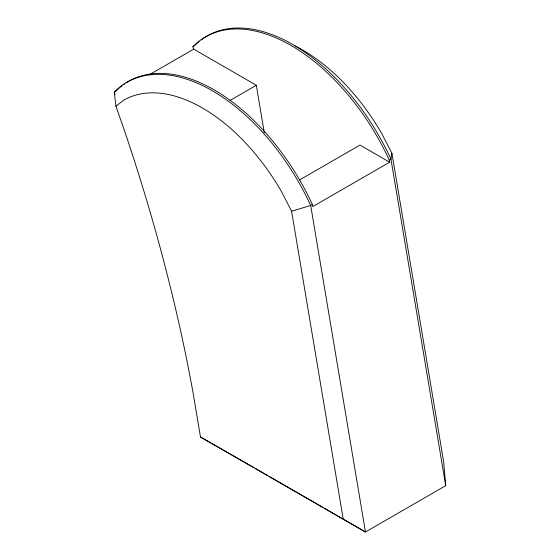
<?xml version="1.0" encoding="UTF-8"?>
<svg xmlns="http://www.w3.org/2000/svg" width="560" height="560" viewBox="0 0 560 560"><rect width="100%" height="100%" fill="white"/><g stroke="black" fill="none" stroke-linecap="round" stroke-linejoin="round"><path stroke-width="0.84" d="M295.169 45.99A157.514 90.944 60 0 1 381.668 133.448L391.923 153.279L390.957 159.138L445.725 485.66L365.463 532L200.501 437.017L192.619 390.124L187.054 361.326A1307.306 754.775 60 0 0 123.256 127.141L115.941 106.232L114.275 92.078L115.948 91.112A171.43 98.973 60 0 1 121.842 85.848M115.941 106.232L123.564 100.282A157.514 90.944 60 0 1 281.344 191.373L291.592 211.204L343.294 519.456M264.278 132.727L256.319 85.267L193.711 49.126L192.864 46.704L194.537 45.738A171.43 98.973 60 0 1 199.066 41.573M149.219 74.809L193.711 49.126M229.929 100.506L256.319 85.267M299.656 179.907L359.989 145.075L389.641 162.197L312.718 206.605L312.368 204.512A171.43 98.973 60 0 0 126.091 82.831M312.368 204.512L310.695 205.478L291.592 211.204M192.864 46.704A171.43 98.973 60 0 1 389.291 160.104L390.957 159.138A171.43 98.973 60 0 0 201.124 39.949M200.501 437.017L253.967 467.628M255.486 468.503L267.596 475.496M269.115 476.371L322.868 507.409M324.387 508.284L365.463 532L310.695 205.478A171.43 98.973 60 0 0 114.275 92.078A1293.432 746.767 60 0 1 115.143 94.507M391.923 153.279L443.618 461.531L445.725 485.66M389.291 160.104L389.641 162.197M123.228 84.798A171.43 98.973 60 0 1 124.649 83.797"/></g></svg>
